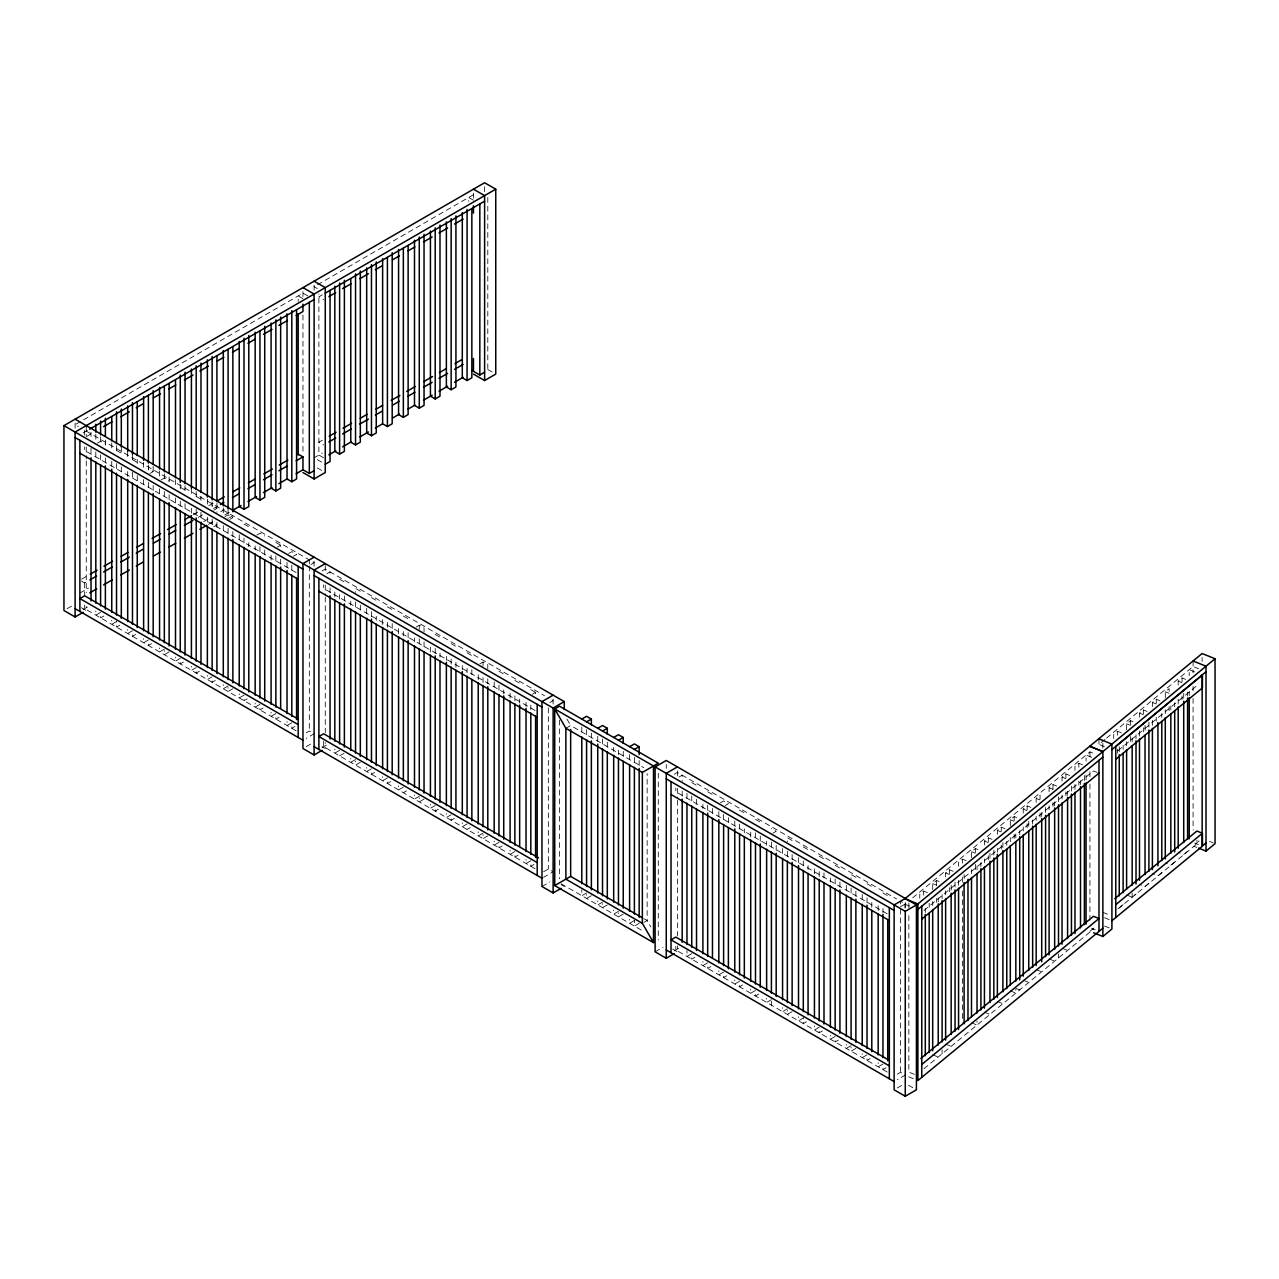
<?xml version="1.0" encoding="UTF-8"?>
<svg xmlns="http://www.w3.org/2000/svg" width="1279" height="1279" viewBox="0 0 1279 1279"><rect width="100%" height="100%" fill="white"/><g stroke="black" fill="none" stroke-linecap="round" stroke-linejoin="round"><path stroke-width="0.75" stroke-dasharray="5 3.75" d="M1105.04 739.374L1098.965 744.41L1104.512 746.632M1106.559 738.127L1193.083 666.519L1198.631 668.741M1121.283 732.771L1117.574 731.284L1113.705 734.482L1113.705 738.463M1126.607 729.781L1126.607 723.802L1130.476 720.605L1136.024 722.843M1139.493 717.119L1139.493 713.138L1143.362 709.941L1147.055 711.428M1152.395 706.456L1152.395 702.475L1156.264 699.261L1159.957 700.764M1165.281 697.774L1165.281 691.795L1169.15 688.598L1169.15 692.578M1178.183 685.112L1178.183 681.131L1182.036 677.934L1185.745 679.421M1089.948 931.272L1095.959 926.284M1199.11 840.927L1193.083 845.899L1196.792 847.401M1119.253 907.818L1123.122 904.621M1126.607 894.916L1132.155 897.155L1136.024 893.957M1148.91 883.277L1145.041 886.491L1139.493 884.253M1161.796 872.614L1157.927 875.811L1152.395 873.589M1174.698 861.95L1170.829 865.148L1165.281 862.909M1187.583 851.27L1183.714 854.468L1178.183 852.246M904.972 908.186L904.972 904.221L908.857 901.024M912.678 897.858L1089.948 751.876L1095.479 754.114M927.323 892.598L923.63 891.111L919.761 894.309L919.761 898.29M932.695 889.624L932.695 883.661L936.564 880.464L942.111 882.702M945.629 876.978L945.629 872.997L949.498 869.8L953.191 871.303M966.125 860.639L962.447 859.152L958.563 862.35L958.563 866.331M971.496 857.665L971.496 851.702L975.381 848.505L980.913 850.743M984.43 845.019L984.43 841.038L988.315 837.841L992.008 839.344M997.364 834.372L997.364 830.391L1001.249 827.193L1004.942 828.68M1010.298 825.706L1010.298 819.743L1014.183 816.546L1017.876 818.032M1023.232 813.06L1023.232 809.079L1027.117 805.882L1030.81 807.385M1036.166 802.413L1036.166 798.432L1040.051 795.234L1040.051 799.215M1049.1 791.749L1049.1 787.784L1052.985 784.587L1056.678 786.073M1062.034 781.101L1062.034 777.12L1065.919 773.923L1069.612 775.426M1082.546 764.762L1078.852 763.275L1074.968 766.473L1074.968 770.454M923.934 910.536L1093.449 770.933L1097.142 772.436M1117.846 750.789L1196.904 685.672M923.934 1068.764L1093.449 929.178M1117.846 909.033L1196.904 843.916L1196.904 840.239M317.544 284.721L473.454 194.712L476.635 196.55M83.071 432.973L91.033 428.369M322.34 294.825L318.887 296.824L323.667 299.574M86.253 436.651L91.544 433.597M97.412 443.094L100.593 441.255L105.374 444.005M149.995 473.454L153.176 471.615L148.396 468.849M161.154 479.897L164.336 478.042L169.116 480.808M81.6 579.179L88.475 575.198M193.337 514.67L198.485 511.696M208.797 505.733L213.961 502.759M322.34 440.184L318.887 442.166L323.667 444.932M81.472 581.082L84.67 582.92L88.107 580.938M198.117 517.435L203.265 514.446M213.577 508.498L218.741 505.525M213.737 510.241L216.918 508.402L212.138 505.653M79.89 593.04L88.475 588.084M203.649 521.592L208.797 518.619M220.835 511.664L224.273 509.681M314.106 457.818L322.34 453.07M208.429 524.358L213.577 521.368M224.88 514.845L230.764 511.456M224.88 516.684L228.078 514.845L232.858 517.611L229.66 519.45M67.132 608.676L71.912 605.926M213.737 526.804L216.918 524.966L212.138 522.216M229.66 517.611L232.858 515.773M83.071 609.603L87.851 606.838M100.593 612.369L95.813 615.119L95.813 611.138M103.791 616.046L100.593 617.885L100.593 613.904M256.759 535.086L259.941 533.247L264.721 536.013M116.533 621.562L111.753 624.328L111.753 620.347M119.714 625.239L116.533 627.078L116.533 621.114M132.472 630.755L127.692 633.521L127.692 629.54M277.463 547.044L280.645 545.206L280.645 549.187M135.654 634.448L132.472 636.287L132.472 632.306M288.622 553.487L291.804 551.649L296.584 554.399L293.403 556.237M148.396 639.964L143.616 642.713L143.616 638.749M151.593 643.641L148.396 645.479L148.396 641.498M164.336 649.156L159.555 651.922L159.555 647.941M310.925 564.519L314.106 562.68L309.326 559.93L309.326 563.911M169.116 651.922L164.336 654.688L164.336 650.707M322.084 570.962L325.266 569.123L544.486 695.696M180.275 658.365L175.495 661.115L175.495 657.134M326.864 573.727L330.046 571.889L330.046 575.87M183.457 662.042L180.275 663.881L180.275 659.9M196.199 667.558L191.418 670.324L191.418 666.343M199.396 671.235L196.199 673.074L196.199 669.093M212.138 676.751L207.358 679.517L207.358 675.536M215.32 680.444L212.138 682.283L212.138 678.302M228.078 685.96L223.297 688.726L223.297 684.745M232.858 688.726L228.078 691.475L228.078 687.494M244.001 695.152L239.221 697.918L239.221 693.937M247.199 698.83L244.001 700.684L244.001 696.703M259.941 704.361L255.16 707.111L255.16 703.13M263.122 708.038L259.941 709.877L259.941 705.896M416.091 627.078L419.272 625.239L424.052 628.005L424.052 631.986M275.864 713.554L271.084 716.32L271.084 712.339M279.062 717.231L275.864 719.07L275.864 715.089M291.804 722.763L287.024 725.513L287.024 721.532M294.985 726.44L291.804 728.279L291.804 724.298M306.145 732.883L309.326 731.028L314.106 733.794L306.145 738.399M306.145 746.68L312.524 742.987M322.084 747.591L326.864 744.842M479.833 663.881L483.014 662.042L487.795 664.792L487.795 668.773M339.606 750.357L334.826 753.107L334.826 749.142M339.606 755.873L344.387 753.107M355.546 759.55L350.766 762.316L350.766 758.335M360.326 762.316L355.546 765.066L355.546 761.101M371.47 768.759L366.689 771.509L366.689 767.528M374.667 772.436L371.47 774.275L371.47 770.294M387.409 777.952L382.629 780.718L382.629 776.737M532.416 694.241L535.597 692.403L535.597 696.368M390.591 781.629L387.409 783.467L387.409 779.487M403.349 787.145L398.568 789.91L398.568 785.93M549.938 702.507L553.12 700.668L548.339 697.918M403.349 792.676L406.53 790.838M419.272 796.353L414.492 799.103L414.492 795.138M424.052 799.103L419.272 801.869L419.272 797.888M565.878 728.279L570.658 725.513L643.737 767.704M435.212 805.546L430.431 808.312L430.431 804.331M438.393 809.223L435.212 811.078L435.212 807.097M451.151 814.755L446.371 817.505L446.371 813.524M454.333 818.432L451.151 820.271L451.151 816.29M467.075 823.948L462.295 826.714L462.295 822.733M467.075 829.463L470.272 827.625M483.014 833.157L478.234 835.906L478.234 831.926M487.795 835.906L483.014 838.672L483.014 834.691M498.954 842.349L494.174 845.115L494.174 841.134M502.135 846.027L498.954 847.865L498.954 843.884M514.877 851.542L510.097 854.308L510.097 850.327M518.075 855.235L514.877 857.074L514.877 853.093M674.225 774.275L677.406 772.436L896.627 898.993M530.817 860.751L526.037 863.501L526.037 859.52M679.005 777.024L682.187 775.186L682.187 781.165M533.998 864.428L530.817 866.267L530.817 862.286M543.559 871.782L548.339 869.033L553.12 871.782L543.559 877.298M541.976 886.507L549.938 881.902M720.429 802.78L723.61 800.942L728.39 803.708L725.209 805.546M586.581 892.95L581.801 895.7L581.801 889.752M591.362 895.7L586.581 898.466L586.581 894.501M602.521 902.143L597.741 904.908L597.741 900.928M607.301 904.908L602.521 907.658L602.521 903.693M618.46 911.351L613.68 914.101L613.68 910.136M623.241 914.101L618.46 916.867L618.46 912.886M773.012 833.141L776.193 831.302L771.413 828.552M634.384 920.544L629.604 923.31L629.604 919.329M639.164 923.31L634.384 926.06L634.384 920.113M643.945 922.383L647.142 920.544L647.142 773.635M655.104 951.816L663.066 947.227M674.225 950.905L679.005 948.139M691.747 953.654L686.967 956.42L686.967 950.457M694.929 957.347L691.747 959.186L691.747 955.205M707.687 962.863L702.906 965.613L702.906 961.648M710.868 966.54L707.687 968.379L707.687 964.398M723.61 972.056L718.83 974.822L718.83 970.841M726.808 975.733L723.61 977.572L723.61 973.607M739.55 981.265L734.77 984.015L734.77 980.034M742.731 984.942L739.55 986.78L739.55 982.8M755.489 990.458L750.709 993.223L750.709 989.243M900.48 906.747L905.26 903.981L900.48 901.215L900.48 907.195M758.671 994.135L755.489 995.973L755.489 991.992M771.413 999.65L766.633 1002.416L766.633 998.435M787.352 1008.859L782.572 1011.625L782.572 1007.644M792.133 1011.625L787.352 1014.375L787.352 1010.394M803.292 1018.052L798.512 1020.818L798.512 1016.837M806.473 1021.729L803.292 1023.584L803.292 1017.604M819.215 1027.261L814.435 1030.011L814.435 1026.03M822.413 1030.938L819.215 1032.777L819.215 1028.796M835.155 1036.454L830.375 1039.219L830.375 1035.239M838.337 1040.131L835.155 1041.969L835.155 1037.988M851.095 1045.662L846.314 1048.412L846.314 1044.431M855.875 1048.412L851.095 1051.178L851.095 1047.197M867.018 1054.855L862.238 1057.621L862.238 1053.64M870.216 1058.532L867.018 1060.371L867.018 1056.39M882.958 1064.048L878.177 1066.814L878.177 1062.833M886.139 1067.741L882.958 1069.58L882.958 1065.599M897.298 1074.168L900.48 1072.33L905.26 1075.095L897.298 1079.7M897.298 1087.965L903.677 1084.288M1194.762 671.955L1189.214 669.716L1189.214 675.68M1178.183 681.131L1181.876 682.618M1165.281 691.795L1168.974 693.282M1152.395 702.475L1156.088 703.962M1139.493 713.138L1143.186 714.625M1126.607 723.802L1130.3 725.305M1209.502 841.406L1213.195 842.909M1194.762 843.053L1198.455 844.556M1102.834 912.311L1110.236 915.3M1104.512 917.746L1110.06 919.985M1104.512 926.028L1111.915 929.002M1091.595 757.312L1086.063 755.074L1086.063 761.037M1062.034 777.12L1065.727 778.623M1049.1 787.784L1052.793 789.271M1036.166 798.432L1039.859 799.919M1023.232 809.079L1026.925 810.582M1010.298 819.743L1013.991 821.23M997.364 830.391L1001.057 831.878M984.43 841.038L988.123 842.541M971.496 851.702L975.19 853.189M1091.595 928.426L1095.288 929.913M945.629 872.997L949.322 874.5M932.695 883.661L936.388 885.148M1062.034 948.235L1067.581 950.473M1049.1 958.882L1054.647 961.137M904.972 904.221L910.504 906.459M1036.166 969.546L1041.714 971.784M1023.232 980.194L1028.764 982.432M1016.022 988.395L1019.715 989.898M1010.298 990.841L1015.83 993.096L1015.83 989.115M997.364 1001.505L1002.896 1003.743M984.43 1012.153L989.962 1014.391M971.496 1022.8L977.028 1025.055L977.028 1021.074M945.629 1044.112L951.16 1046.35M932.695 1054.759L938.226 1057.014M914.389 1074.376L908.857 1072.122L908.857 912.95M908.666 1076.822L914.197 1079.06M473.454 200.227L468.674 197.462L468.674 201.442M487.795 369.503L492.575 372.253M314.106 286.704L317.304 288.542M307.743 295.897L302.963 293.147L75.109 424.692L78.291 426.531M302.963 298.662L298.183 295.897L298.183 301.428M323.667 457.818L318.887 455.052L318.887 293.882M317.304 459.657L325.266 464.245M317.304 467.938L322.084 470.688M86.253 431.135L308.942 559.69M116.533 450.448L121.313 453.214M132.472 459.657L137.253 462.406M180.275 487.251L185.055 490.001M196.199 496.444L200.979 499.21M244.001 524.038L248.781 526.804M275.864 542.44L280.645 545.206M339.606 579.243L344.387 582.009M360.326 591.202L355.546 588.436L355.546 592.417M371.47 597.645L376.25 600.395M387.409 606.838L392.189 609.603M403.349 616.046L408.129 618.796M435.212 634.432L439.992 637.198M451.151 643.641L455.932 646.391M467.075 652.834L471.855 655.599M498.954 671.235L503.734 674.001M514.877 680.444L519.658 683.194M530.817 689.637L535.597 692.403M691.747 782.556L696.527 785.306M707.687 791.749L712.467 794.515M739.55 810.151L744.33 812.9M755.489 819.343L760.27 822.109M792.133 840.511L787.352 837.745L787.352 841.726M803.292 846.938L808.072 849.704M819.215 856.147L823.996 858.912M835.155 865.339L839.935 868.105M855.875 877.298L851.095 874.548L851.095 878.529M867.018 883.741L871.798 886.507M882.958 892.95L887.738 895.7M296.088 572.512L84.67 450.448L84.67 446.771M535.102 710.5L323.667 588.436L323.667 584.759M887.242 913.814L675.808 791.749L675.808 788.072M643.737 918.578L647.142 920.544L650.851 926.987M296.088 730.741L84.67 608.676L84.67 604.999M535.102 868.729L323.667 746.68L323.667 741.149M561.193 883.805L642.953 931.016M887.242 1072.042L675.808 949.977L675.808 946.3M81.472 607.765L86.253 610.531L86.253 606.55M322.084 746.68L325.266 748.519L325.266 742.555M561.097 884.668L564.279 886.507M672.626 949.066L677.406 951.816L677.406 945.852M908.458 1085.216L916.419 1089.82M566.933 719.07L570.658 725.513M1202.116 657.502L1202.116 661.483M1193.083 660.987L1193.083 672.93M1193.083 686.407L1193.083 690.82M1193.083 698.35L1193.083 829.991M1189.214 691.603L1189.214 695.584M1187.583 692.099L1187.583 696.08M1183.714 693.314L1183.714 699.277M1182.036 677.934L1182.036 681.915M1182.036 695.84L1182.036 699.821M1178.183 699.037L1178.183 705.001M1174.698 702.763L1174.698 706.743M1170.829 705.976L1170.829 709.957M1169.15 706.504L1169.15 710.484M1165.281 709.701L1165.281 713.682M1161.796 713.442L1161.796 717.423M1156.264 699.261L1156.264 703.242M1156.264 717.183L1156.264 721.148M1152.395 720.381L1152.395 726.344M1148.91 722.123L1148.91 728.087M1145.041 725.321L1145.041 731.284M1143.362 709.941L1143.362 713.922M1143.362 727.847L1143.362 731.828M1139.493 731.044L1139.493 737.024M1136.024 734.785L1136.024 738.766M1132.155 737.983L1132.155 741.964M1132.155 893.174L1132.155 897.155M1130.476 720.605L1130.476 724.585M1130.476 736.528L1130.476 742.491M1126.607 741.724L1126.607 745.689M1123.122 745.449L1123.122 749.43M1119.253 746.664L1119.253 752.628M1117.574 731.284L1117.574 735.265M1117.574 749.19L1117.574 753.171M1102.834 743.195L1102.834 749.158M1098.965 738.878L1098.965 746.84M1089.948 751.876L1089.948 760.27M1089.948 771.765L1089.948 777.744M1089.948 784.139L1089.948 920.992M1086.063 774.962L1086.063 780.941M1084.384 775.458L1084.384 781.437M1080.515 780.654L1080.515 784.635M1078.852 763.275L1078.852 767.256M1078.852 781.181L1078.852 785.162M1074.968 784.379L1074.968 790.342M1071.45 786.121L1071.45 792.085M1067.581 791.301L1067.581 795.282M1065.919 773.923L1065.919 777.904M1065.919 791.829L1065.919 795.81M1062.034 795.026L1062.034 799.007M1058.516 796.769L1058.516 802.732M1058.516 953.958L1058.516 957.939M1054.647 801.949L1054.647 805.93M1052.985 784.587L1052.985 790.55M1052.985 802.493L1052.985 806.473M1049.1 805.69L1049.1 809.671M1045.582 807.417L1045.582 813.396M1041.714 812.613L1041.714 816.594M1040.051 813.14L1040.051 817.121M1036.166 816.338L1036.166 820.319M1032.649 820.063L1032.649 824.044M1028.764 821.278L1028.764 827.241M1027.117 805.882L1027.117 809.863M1027.117 823.788L1027.117 827.769M1023.232 826.985L1023.232 830.966M1019.715 830.711L1019.715 834.691M1015.83 833.908L1015.83 837.889M1014.183 816.546L1014.183 820.526M1014.183 834.452L1014.183 838.432M1010.298 837.649L1010.298 841.63M1006.781 841.374L1006.781 845.355M1002.896 842.573L1002.896 848.553M1001.249 827.193L1001.249 831.174M1001.249 845.099L1001.249 849.08M997.364 848.297L997.364 852.278M993.847 850.039L993.847 856.003M989.962 853.237L989.962 859.2M988.315 837.841L988.315 841.822M988.315 855.747L988.315 859.728M984.43 858.944L984.43 862.925M980.913 862.685L980.913 866.65M977.028 865.867L977.028 869.848M975.381 848.505L975.381 852.485M975.381 864.412L975.381 870.391M971.496 869.608L971.496 873.589M964.094 874.532L964.094 878.513M962.447 859.152L962.447 863.133M962.447 877.058L962.447 883.022M962.447 890.983L962.447 1022.305M958.563 880.256L958.563 886.219M955.045 881.998L955.045 887.962M951.16 885.196L951.16 891.159M949.498 869.8L949.498 873.781M949.498 887.706L949.498 891.687M945.629 890.903L945.629 894.884M942.111 894.645L942.111 898.609M942.111 1049.835L942.111 1053.816M938.226 897.826L938.226 901.807M936.564 880.464L936.564 886.427M936.564 898.37L936.564 902.35M932.695 901.567L932.695 905.548M929.178 903.294L929.178 907.275M925.293 908.49L925.293 912.471M923.63 891.111L923.63 895.092M908.857 903.006L908.857 910.968M905.26 902.446L905.26 908.41M900.48 909.177L900.48 1072.33M882.958 908.41L882.958 912.838M878.177 905.644L878.177 911.623M871.798 902.414L871.798 908.394M867.018 897.666L867.018 903.645M862.238 894.469L862.238 902.414M855.875 891.223L855.875 899.185M851.095 888.026L851.095 895.987M846.314 885.26L846.314 891.223M839.935 882.03L839.935 887.994M835.155 878.817L835.155 885.244M830.375 878.049L830.375 882.03M823.996 872.838L823.996 878.801M819.215 871.607L819.215 878.034M814.435 868.857L814.435 874.82M808.072 865.627L808.072 869.608M803.292 860.879L803.292 868.825M798.512 857.665L798.512 865.627M792.133 854.436L792.133 862.398M787.352 851.222L787.352 859.184M782.572 848.457L782.572 854.436M776.193 845.227L776.193 851.206M771.413 842.03L771.413 848.441M771.413 1001.201L771.413 1005.182M766.633 841.262L766.633 845.227M760.27 836.034L760.27 841.998M755.489 832.821L755.489 841.23M750.709 832.053L750.709 838.017M744.33 828.824L744.33 832.805M739.55 824.076L739.55 830.039M734.77 820.862L734.77 828.824M728.39 817.633L728.39 825.594M723.61 814.419L723.61 822.381M718.83 811.669L718.83 817.633M712.467 808.44L712.467 814.403M707.687 805.226L707.687 811.653M702.906 804.459L702.906 808.44M696.527 799.231L696.527 805.21M691.747 796.034L691.747 802.445M686.967 793.268L686.967 801.23M682.187 791.109L682.187 797.073M677.406 770.885L677.406 776.849M677.406 788.344L677.406 798.72M677.406 800.286L677.406 935.908M666.263 764.442L666.263 768.423M658.285 773.155L658.285 939.857M639.164 760.557L639.164 766.521M634.384 757.376L634.384 763.755M629.604 754.61L629.604 760.557M623.241 751.365L623.241 757.312M618.46 750.149L618.46 754.562M613.68 747.4L613.68 751.365M607.301 742.172L607.301 748.119M602.521 738.974L602.521 747.352M597.741 736.208L597.741 744.154M591.362 732.963L591.362 738.926M586.581 729.765L586.581 736.16M581.801 727.016L581.801 732.963M559.499 720.093L559.499 878.849M553.12 699.133L553.12 705.097M548.339 707.863L548.339 869.033M530.817 705.097L530.817 709.525M526.037 702.347L526.037 706.328M519.658 699.117L519.658 703.098M514.877 695.904L514.877 702.315M510.097 693.138L510.097 699.117M503.734 689.909L503.734 693.889M498.954 685.16L498.954 693.122M494.174 681.963L494.174 689.909M487.795 197.462L487.795 368.576M487.795 678.717L487.795 686.679M484.613 186.718L484.613 192.697M483.014 662.042L483.014 666.023M483.014 677.502L483.014 683.482M478.234 674.752L478.234 680.716M473.454 193.161L473.454 199.124M471.855 669.525L471.855 675.488M467.075 668.309L467.075 672.738M462.295 665.544L462.295 669.525M455.932 662.314L455.932 668.277M451.151 659.101L451.151 665.528M446.371 656.351L446.371 660.332M439.992 653.121L439.992 657.102M435.212 648.373L435.212 654.336M430.431 647.142L430.431 653.121M424.052 641.93L424.052 649.892M419.272 625.239L419.272 629.22M419.272 638.717L419.272 646.678M414.492 637.949L414.492 641.93M408.129 632.721L408.129 638.701M403.349 631.506L403.349 635.935M398.568 628.756L398.568 634.72M392.189 623.528L392.189 629.492M387.409 622.313L387.409 628.724M382.629 619.548L382.629 625.511M376.25 616.318L376.25 620.299M371.47 611.57L371.47 617.533M366.689 608.356L366.689 616.318M360.326 605.127L360.326 613.089M355.546 601.913L355.546 609.875M350.766 601.146L350.766 605.127M344.387 595.934L344.387 601.897M339.606 594.703L339.606 599.132M334.826 591.953L334.826 597.917M330.046 587.796L330.046 593.776M325.266 565.446L325.266 573.104M325.266 585.047L325.266 595.422M325.266 596.973L325.266 732.611M314.106 285.153L314.106 291.116M314.106 561.145L314.106 566.661M309.326 565.894L309.326 731.028M302.963 291.596L302.963 297.559M302.963 315.034L302.963 452.654M291.804 565.126L291.804 573.088M287.024 562.36L287.024 568.34M280.645 559.131L280.645 565.094M275.864 555.917L275.864 562.344M271.084 555.15L271.084 561.129M264.721 549.938L264.721 555.901M259.941 546.725L259.941 553.136M255.16 545.957L255.16 549.938M248.781 542.728L248.781 546.709M244.001 537.979L244.001 545.925M239.221 534.766L239.221 542.728M232.858 531.536L232.858 537.5M228.078 509.026L228.078 518.523M228.078 528.323L228.078 536.285M223.297 507.811L223.297 513.774M223.297 525.573L223.297 531.536M216.918 503.079L216.918 512.383M216.918 522.328L216.918 528.307M212.138 501.864L212.138 508.275M212.138 519.13L212.138 527.731M207.358 499.098L207.358 505.077M207.358 517.004L207.358 522.983M200.979 496.364L200.979 500.345M200.979 512.287L200.979 520.233M196.199 491.616L196.199 499.577M196.199 509.074L196.199 517.036M191.418 488.402L191.418 496.364M191.418 508.307L191.418 513.135M185.055 485.668L185.055 491.632M185.055 503.574L185.055 511.888M180.275 484.453L180.275 488.882M180.275 501.176L180.275 509.138M175.495 479.705L175.495 487.651M175.495 497.963L175.495 505.924M169.116 476.955L169.116 482.934M169.116 494.733L169.116 500.84M164.336 473.758L164.336 480.169M164.336 491.52L164.336 498.075M159.555 470.992L159.555 476.955M159.555 488.77L159.555 494.861M153.176 466.259L153.176 474.221M153.176 485.54L153.176 492.127M148.396 465.044L148.396 471.455M148.396 482.327L148.396 489.361M143.616 462.279L143.616 468.258M143.616 479.561L143.616 486.164M137.253 459.545L137.253 463.526M137.253 475.468L137.253 483.414M132.472 454.796L132.472 462.758M132.472 472.255L132.472 480.217M127.692 451.583L127.692 459.545M127.692 471.487L127.692 476.332M121.313 446.851L121.313 454.812M121.313 466.755L121.313 473.102M116.533 445.636L116.533 452.063M116.533 463.542L116.533 472.335M111.753 442.886L111.753 448.849M111.753 461.175L111.753 469.121M105.374 440.136L105.374 446.115M105.374 457.946L105.374 464.021M100.593 436.922L100.593 443.349M100.593 454.732L100.593 461.255M95.813 434.173L95.813 440.136M95.813 451.967L95.813 458.042M91.033 432.35L91.033 436.331M91.033 448.274L91.033 456.235M86.253 425.619L86.253 435.547M86.253 447.042L86.253 458.985M86.253 460.984L86.253 592.625M84.67 430.208L84.67 435.739M84.67 582.92L84.67 595.806M75.109 423.157L75.109 429.12"/><path stroke-width="1.5" d="M1102.882 751.572L1215.05 658.733L1202.116 653.521L904.972 898.689L917.89 903.917L1102.866 751.588L1089.948 746.36L1102.866 751.588L1102.882 936.484L1093.641 932.759M1111.915 749.622L1206.017 671.731M1111.915 920.72L1202.436 846.154L1202.436 833.269L1196.904 831.03L1114.808 898.657M1206.017 842.829L1202.164 846.043L1202.164 674.928M1102.882 936.484L1111.915 929.002L1111.915 744.09L1098.965 738.878M1198.631 848.137L1206.017 851.111L1215.05 843.644L1215.05 658.733M917.89 909.449L1102.866 757.104M1115.768 759.294L1202.436 687.926L1202.436 675.04L1115.768 746.408L1115.768 917.523M921.775 919.121L1098.981 773.171M920.864 1058.436L1093.449 916.292L1098.981 918.53L921.775 1064.48M1115.768 904.653L1202.436 833.269M1102.866 928.218L917.89 1080.547L917.89 903.917M83.071 612.369L75.109 616.958L63.95 610.531L63.95 425.619L484.613 182.753L495.756 189.18L495.756 374.092L484.613 380.534L473.454 374.092M495.756 189.18L75.109 432.046L75.109 616.958M89.706 429.136L314.106 299.574M325.266 293.147L484.613 201.155M103.567 426.658L112.168 421.686M120.754 416.73L129.355 411.774M136.229 407.793L143.104 403.828M153.416 397.881L160.291 393.9M168.892 388.944L175.767 384.979M184.352 380.007L192.953 375.051M199.828 371.086L208.429 366.114M217.014 361.158L223.889 357.193M232.49 352.221L239.365 348.256M247.95 343.3L254.825 339.319M263.426 334.363L272.027 329.406M278.902 325.426L287.487 320.469M296.088 315.513L302.963 311.532L302.963 304.178M328.847 296.6L335.722 292.619M342.612 288.654L351.213 283.682M359.831 278.71L368.432 273.738M375.323 269.757L382.213 265.792M392.541 259.829L399.432 255.848M408.033 250.876L414.924 246.895M423.525 241.939L432.142 236.967M439.017 232.986L447.634 228.014M454.509 224.033L463.126 219.077M90.201 574.207L97.076 570.242M103.951 566.277L112.536 561.305M121.137 556.349L128.012 552.384M136.613 547.412L143.488 543.447M152.073 538.491L160.674 533.519M167.549 529.554L176.134 524.598M184.736 519.626L191.61 515.661M217.398 500.776L224.273 496.812M232.858 491.839L239.733 487.875M248.334 482.918L255.208 478.938M263.81 473.981L272.395 469.025M279.27 465.044L287.871 460.088M329.231 436.203L336.105 432.238M342.996 428.257L351.597 423.285M360.214 418.313L367.105 414.348M375.706 409.376L382.597 405.395M391.198 400.423L399.815 395.451M406.69 391.486L415.307 386.514M423.909 381.542L432.526 376.57M439.4 372.589L446.291 368.624M454.908 363.652L461.783 359.671M89.818 579.947L96.692 575.982M103.567 572.001L112.168 567.045M120.754 562.089L129.355 557.116M136.229 553.152L143.104 549.187M153.416 543.223L160.291 539.258M168.892 534.302L175.767 530.321M184.352 525.365L192.953 520.409M220.452 504.534L223.889 502.535M232.49 497.579L239.365 493.614M247.95 488.642L254.825 484.677M263.426 479.721L272.027 474.749M278.902 470.784L287.487 465.828M296.088 460.856L302.963 456.891L302.963 469.777L296.088 473.742M328.847 441.958L335.722 437.978M342.612 433.997L351.213 429.025M359.831 424.052L368.432 419.096M375.323 415.115L382.213 411.135M392.541 405.171L399.432 401.206M408.033 396.234L414.924 392.253M423.525 387.281L432.142 382.309M439.017 378.344L447.634 373.372M454.509 369.391L463.126 364.419M89.818 592.832L96.692 588.852M103.567 584.887L112.168 579.931M120.754 574.958L129.355 570.002M136.229 566.037L143.104 562.057M153.416 556.109L160.291 552.144M168.892 547.172L175.767 543.207M184.352 538.251L192.953 533.279M199.828 529.314L206.702 525.349M232.49 510.465L241.076 505.493M247.95 501.528L256.551 496.572M263.426 492.591L272.027 487.635M278.902 483.67L287.487 478.698M328.847 454.828L335.722 450.847M342.612 446.883L351.213 441.91M359.831 436.938L368.432 431.966M375.323 428.001L382.213 424.02M392.541 418.057L399.432 414.076M408.033 409.104L414.924 405.139M423.525 400.167L432.142 395.195M439.017 391.214L447.634 386.242M454.509 382.277L463.126 377.305M239.221 341.429L239.221 506.564L244.001 509.33L248.781 506.564L248.781 335.466M255.16 332.22L255.16 497.371L259.941 500.137L264.721 497.371L264.721 326.257M271.084 323.027L271.084 488.178L275.864 490.928L280.645 488.178L280.645 317.064M287.024 313.835L287.024 478.97L291.804 481.735L296.584 478.97L296.584 309.854M334.826 286.224L334.826 451.375L339.606 454.141L344.387 451.375L344.387 280.261M350.766 279.014L350.766 442.166L355.546 444.932L360.326 442.166L360.326 271.068M366.689 267.839L366.689 432.973L371.47 435.739L376.25 432.973L376.25 261.859M382.629 258.63L382.629 423.781L387.409 426.531L392.189 423.781L392.189 252.666M398.568 249.437L398.568 414.572L403.349 417.338L408.129 414.572L408.129 245.456M414.492 240.228L414.492 405.379L419.272 408.129L424.052 405.379L424.052 234.265M430.431 231.035L430.431 396.17L435.212 398.936L439.992 396.17L439.992 225.072M446.371 221.843L446.371 386.977L451.151 389.743L455.932 386.977L455.932 215.863M462.295 212.634L462.295 377.785L467.075 380.534L471.855 377.785L471.855 208.653M302.963 469.777L309.326 473.454L314.106 470.688M325.266 464.245L330.046 461.495L330.046 290.381M471.855 370.414L479.833 375.019L484.613 372.253M302.963 472.527L314.106 478.97L325.266 472.527L325.266 287.615L314.106 281.188M314.106 557.164L302.963 563.607L302.963 748.519L314.106 754.962L322.084 750.357M325.266 563.607L314.106 570.05L314.106 754.962M553.12 695.152L541.976 701.595L541.976 886.507L553.12 892.95L561.097 888.345M63.95 425.619L553.12 708.038L564.279 701.595L564.279 709.541M581.801 719.07L586.581 716.32L591.362 719.07L591.362 725.033M586.581 721.836L591.362 719.07M597.741 728.279L602.521 725.513L607.301 728.279L607.301 734.226M602.521 731.028L607.301 728.279M613.68 737.471L618.46 734.706L623.241 737.471L623.241 743.419M618.46 740.237L623.241 737.471M629.604 746.664L634.384 743.914L639.164 746.664L639.164 754.61M634.384 749.43L639.164 746.664M642.362 923.31L642.362 772.436L658.285 763.227L559.499 706.2L554.718 708.95L554.718 885.58L653.505 942.623L653.505 765.993L554.718 708.95L565.878 728.279L565.878 879.153L642.362 923.31L653.505 942.623M674.225 953.654L666.263 958.259L655.104 951.816L655.104 766.904L666.263 760.477L916.419 904.908L916.419 1089.82L905.26 1096.247L894.117 1089.82L894.117 904.908L905.26 898.466M677.406 766.904L666.263 773.347L666.263 958.259M554.718 885.58L570.658 876.387L570.658 729.478M655.104 766.904L905.26 911.335L916.419 904.908M1193.083 660.987L1206.017 666.199L1206.017 851.111M473.454 189.18L484.613 195.623L484.613 380.534M302.963 287.615L314.106 294.058L314.106 478.97M298.183 454.141L302.963 456.891M75.109 419.176L564.279 701.595M75.109 437.578L302.963 569.123M314.106 575.566L541.976 707.111M666.263 778.863L894.117 910.424M565.878 728.279L642.362 772.436M79.89 453.214L298.183 579.243M318.887 591.202L537.196 717.231M671.027 794.515L889.337 920.544M297.799 718.862L84.67 595.806L79.89 598.556L298.183 724.601M538.539 857.841L323.667 733.794L318.887 736.56L537.196 862.59M570.658 876.387L642.042 917.603M888.953 1060.163L675.808 937.107L671.027 939.857L889.337 1065.887M75.109 608.676L302.963 740.237M314.106 746.68L541.976 878.225M666.263 949.977L894.117 1081.538M1189.214 697.567L1189.214 838.832M1187.583 698.062L1187.583 839.328M1183.714 701.276L1183.714 842.541M1178.183 706.999L1178.183 848.265M1174.698 710.724L1174.698 851.99M1170.829 713.922L1170.829 853.205M1165.281 717.663L1165.281 858.928M1161.796 721.404L1161.796 860.671M1157.927 722.603L1157.927 865.867M1152.395 728.343L1152.395 869.608M1148.91 730.085L1148.91 871.351M1145.041 735.265L1145.041 874.548M1139.493 739.006L1139.493 880.272M1136.024 740.749L1136.024 884.013M1132.155 745.945L1132.155 885.212M1126.607 749.67L1126.607 888.953M1123.122 753.411L1123.122 892.678M1119.253 754.626L1119.253 895.892M1098.981 760.302L1098.981 931.416M1086.063 782.924L1086.063 924.189M1084.384 783.419L1084.384 924.685M1080.515 786.617L1080.515 927.883M1074.968 792.341L1074.968 933.606M1071.45 794.083L1071.45 935.349M1067.581 797.265L1067.581 938.53M1062.034 802.988L1062.034 944.254M1058.516 804.731L1058.516 945.996M1054.647 807.928L1054.647 949.194M1049.1 813.636L1049.1 954.901M1045.582 815.378L1045.582 956.644M1041.714 818.576L1041.714 961.84M1036.166 824.3L1036.166 965.565M1032.649 826.042L1032.649 967.308M1028.764 831.222L1028.764 970.489M1023.232 834.947L1023.232 976.213M1019.715 836.69L1019.715 979.938M1015.83 841.87L1015.83 981.153M1010.298 845.595L1010.298 984.878M1006.781 849.336L1006.781 988.603M1002.896 850.535L1002.896 991.801M997.364 854.26L997.364 997.524M993.847 858.001L993.847 999.267M989.962 861.183L989.962 1002.448M984.43 866.906L984.43 1008.172M980.913 868.649L980.913 1009.914M977.028 873.829L977.028 1013.112M971.496 877.554L971.496 1016.837M967.979 879.297L967.979 1020.562M964.094 882.494L964.094 1023.76M958.563 888.218L958.563 1029.483M955.045 889.96L955.045 1031.226M951.16 893.142L951.16 1034.407M945.629 898.865L945.629 1040.131M942.111 900.608L942.111 1041.873M938.226 903.805L938.226 1045.071M932.695 909.513L932.695 1050.778M929.178 913.254L929.178 1052.521M925.293 914.453L925.293 1055.719M921.775 906.251L921.775 1077.35M905.26 911.335L905.26 1096.247M889.337 907.658L889.337 1078.773M887.738 919.585L887.738 1060.851M882.958 914.373L882.958 1057.637M878.177 913.606L878.177 1054.871M871.798 910.376L871.798 1051.642M867.018 905.18L867.018 1048.428M862.238 904.413L862.238 1045.678M855.875 899.185L855.875 1042.449M851.095 897.97L851.095 1039.235M846.314 895.204L846.314 1036.47M839.935 889.992L839.935 1033.24M835.155 888.777L835.155 1030.043M830.375 886.011L830.375 1027.277M823.996 882.782L823.996 1024.047M819.215 879.568L819.215 1020.834M814.435 876.818L814.435 1018.084M808.072 873.589L808.072 1014.855M803.292 870.375L803.292 1011.641M798.512 865.627L798.512 1008.875M792.133 862.398L792.133 1005.646M787.352 861.167L787.352 1002.432M782.572 858.417L782.572 999.682M776.193 853.189L776.193 996.453M771.413 851.974L771.413 993.239M766.633 849.208L766.633 990.474M760.27 843.996L760.27 987.244M755.489 842.781L755.489 984.047M750.709 840.015L750.709 981.281M744.33 836.786L744.33 978.051M739.55 833.572L739.55 974.838M734.77 828.824L734.77 972.088M728.39 827.577L728.39 968.858M723.61 824.379L723.61 965.645M718.83 819.631L718.83 962.879M712.467 818.384L712.467 957.667M707.687 813.188L707.687 956.436M702.906 812.421L702.906 953.686M696.527 809.191L696.527 950.457M691.747 805.978L691.747 947.243M686.967 803.212L686.967 944.478M682.187 799.071L682.187 942.319M671.027 781.629L671.027 952.743M639.164 768.503L639.164 917.347M634.384 767.288L634.384 914.149M629.604 764.538L629.604 911.399M623.241 761.293L623.241 908.154M618.46 758.095L618.46 904.956M613.68 755.329L613.68 902.191M607.301 752.084L607.301 898.945M602.521 748.886L602.521 895.764M597.741 744.154L597.741 892.998M591.362 740.909L591.362 889.752M586.581 739.694L586.581 886.555M581.801 736.928L581.801 883.805M553.12 708.038L553.12 892.95M537.196 704.361L537.196 875.46M535.597 716.272L535.597 857.538M530.817 713.058L530.817 854.324M526.037 708.31L526.037 851.574M519.658 705.081L519.658 846.346M514.877 703.866L514.877 845.131M510.097 701.1L510.097 842.365M503.734 695.888L503.734 839.136M498.954 694.657L498.954 835.922M494.174 691.907L494.174 833.173M487.795 686.679L487.795 829.943M483.014 685.464L483.014 826.73M479.833 203.905L479.833 375.019M478.234 682.698L478.234 823.964M473.454 205.743L473.454 213.113M473.454 358.456L473.454 371.342M471.855 679.469L471.855 820.734M467.075 209.42L467.075 380.534M467.075 676.271L467.075 817.537M462.295 671.523L462.295 814.771M455.932 670.276L455.932 809.559M451.151 218.629L451.151 389.743M451.151 667.062L451.151 808.328M446.371 662.314L446.371 805.578M439.992 661.067L439.992 802.349M435.212 227.822L435.212 398.936M435.212 655.871L435.212 799.135M430.431 655.104L430.431 796.369M424.052 651.874L424.052 793.14M419.272 237.031L419.272 408.129M419.272 648.661L419.272 789.926M414.492 645.911L414.492 787.177M408.129 640.683L408.129 783.947M403.349 248.206L403.349 417.338M403.349 639.468L403.349 780.734M398.568 636.702L398.568 777.968M392.189 631.49L392.189 774.738M387.409 257.415L387.409 426.531M387.409 630.275L387.409 771.541M382.629 627.509L382.629 768.775M376.25 624.28L376.25 765.545M371.47 264.625L371.47 435.739M371.47 619.084L371.47 762.332M366.689 618.301L366.689 759.582M360.326 615.071L360.326 756.337M355.546 273.818L355.546 444.932M355.546 611.874L355.546 753.139M350.766 609.108L350.766 750.373M344.387 603.896L344.387 747.144M339.606 283.027L339.606 454.141M339.606 602.665L339.606 743.93M334.826 599.915L334.826 741.18M330.046 595.758L330.046 739.022M318.887 578.316L318.887 749.43M309.326 302.34L309.326 473.454M298.183 313.803L298.183 455.068M298.183 566.357L298.183 737.471M296.584 578.284L296.584 719.549M291.804 310.621L291.804 481.735M291.804 575.07L291.804 716.336M287.024 570.322L287.024 713.57M280.645 567.093L280.645 708.358M275.864 319.814L275.864 490.928M275.864 565.878L275.864 707.143M271.084 563.112L271.084 704.377M264.721 559.882L264.721 701.148M259.941 331.005L259.941 500.137M259.941 556.669L259.941 697.934M255.16 553.919L255.16 695.184M248.781 550.689L248.781 691.955M244.001 338.216L244.001 509.33M244.001 547.476L244.001 688.741M239.221 544.71L239.221 685.976M232.858 346.641L232.858 511.792M232.858 539.498L232.858 682.746M228.078 349.407L228.078 508.578M228.078 538.267L228.078 679.533M223.297 350.622L223.297 505.829M223.297 535.517L223.297 676.783M216.918 355.85L216.918 501.096M216.918 532.288L216.918 673.553M212.138 356.617L212.138 499.865M212.138 529.074L212.138 670.34M207.358 359.831L207.358 497.115M207.358 526.308L207.358 667.574M200.979 363.06L200.979 492.383M200.979 522.232L200.979 664.345M196.199 365.81L196.199 489.17M196.199 517.883L196.199 661.147M191.418 369.023L191.418 488.402M191.418 517.116L191.418 658.381M185.055 372.253L185.055 483.67M185.055 513.518L185.055 655.152M180.275 375.019L180.275 482.455M180.275 510.673L180.275 651.938M175.495 380.215L175.495 477.707M175.495 507.555L175.495 649.188M169.116 383.444L169.116 472.974M169.116 502.695L169.116 645.959M164.336 386.21L164.336 471.759M164.336 501.48L164.336 642.745M159.555 387.425L159.555 468.993M159.555 498.714L159.555 639.98M153.176 390.655L153.176 464.277M153.176 493.502L153.176 636.75M148.396 395.403L148.396 463.046M148.396 492.271L148.396 633.537M143.616 396.618L143.616 460.296M143.616 489.521L143.616 630.787M137.253 401.846L137.253 455.564M137.253 485.412L137.253 627.557M132.472 402.613L132.472 454.349M132.472 483.078L132.472 624.344M127.692 405.827L127.692 451.583M127.692 479.433L127.692 621.578M121.313 409.056L121.313 446.851M121.313 476.699L121.313 618.349M116.533 411.806L116.533 443.653M116.533 473.885L116.533 615.151M111.753 417.018L111.753 440.887M111.753 469.121L111.753 612.385M105.374 418.249L105.374 436.155M105.374 465.892L105.374 609.156M100.593 421.015L100.593 434.94M100.593 464.677L100.593 605.942M95.813 424.228L95.813 432.174M95.813 461.911L95.813 603.192M91.033 457.77L91.033 601.018M79.89 440.328L79.89 611.442"/></g></svg>
